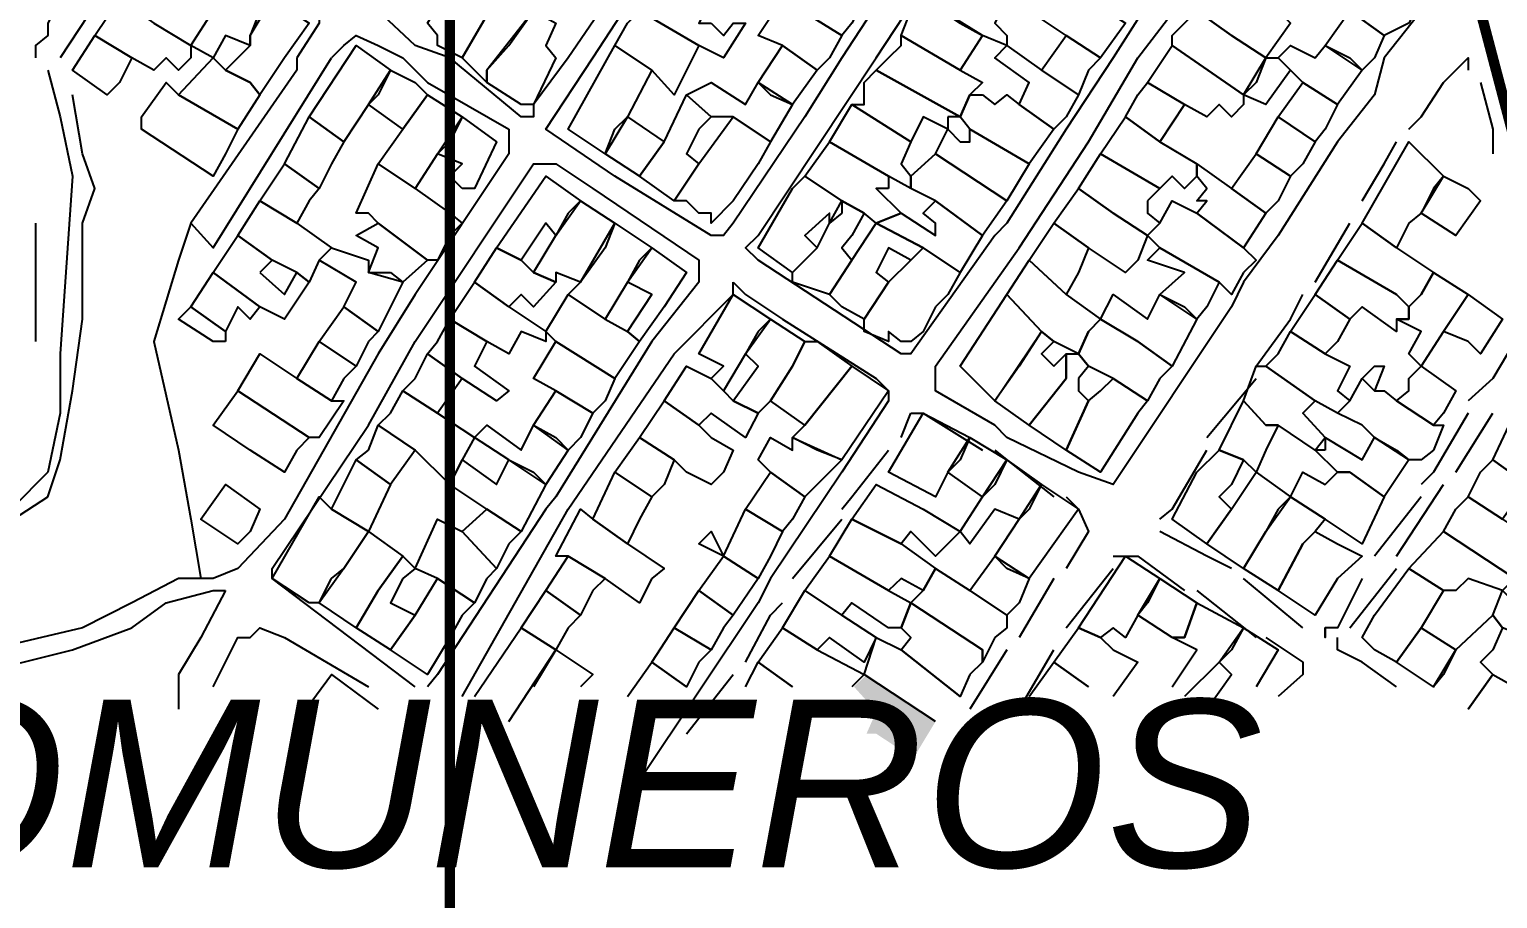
# Model space of a CAD drawing. Header units: millimetres. Extents: x -3588 to 75209, y -3737 to 38254.
# Drawn here: x 3997.3 to 4165.4, y 20002.4 to 20101.8 of the extents above; entities that cross this region are included whole.
import ezdxf

# ---------------------------------------------------------------- set-up
doc = ezdxf.new("R2010")
doc.units = ezdxf.units.MM
for name, color, linetype in [('H', 250, 'Continuous'), ('P', 253, 'Continuous'), ('T', 7, 'Continuous')]:
    doc.layers.add(name, color=color, linetype=linetype)

msp = doc.modelspace()

# ---------------------------------------------------------------- hatches: boundary and pattern name
at = {"layer": 'H', "linetype": 'Continuous'}
msp.add_hatch(color=256, dxfattribs=at).paths.add_polyline_path([(4101.085, 20022.641), (4098.54, 20018.416), (4094.299, 20021.233), (4093.179, 20021.233), (4094.299, 20023.777), (4091.754, 20026.594), (4093.179, 20028.002), (4101.085, 20022.641), (4101.085, 20022.641)])

# ---------------------------------------------------------------- linework, layer by layer
at = {"layer": 'P', "const_width": 1.2}
for points in [[(4045.472, 14444.355), (4045.472, 23770.582)], [(4179.551, 20021.233), (4187.745, 20034.788), (4187.745, 20046.919), (4179.551, 20066.123), (4168.828, 20083.615), (4163.467, 20103.94), (4165.996, 20110.725), (4171.645, 20122.856), (4175.598, 20129.626), (4175.598, 20140.636), (4172.781, 20155.312), (4170.237, 20167.747), (4170.237, 20182.422), (4171.645, 20182.422), (4190.561, 20186.647), (4200.164, 20193.433), (4208.069, 20200.202), (4214.839, 20208.396), (4232.619, 20221.935), (4243.358, 20225.888), (4254.352, 20229.841)], [(4072.566, 20210.925), (4071.158, 20208.396), (4091.482, 20209.516), (4101.085, 20205.563), (4107.854, 20194.841), (4114.624, 20188.071), (4125.346, 20185.239), (4147.095, 20185.239), (4170.237, 20182.422), (4170.237, 20167.747), (4172.781, 20155.312), (4175.598, 20140.636), (4175.598, 20129.626), (4171.645, 20122.856), (4165.996, 20110.725), (4163.467, 20103.94), (4168.828, 20083.615), (4179.551, 20066.123), (4187.745, 20046.919), (4187.745, 20034.788), (4179.551, 20021.233)]]:
    msp.add_lwpolyline(points, dxfattribs=at)
at = {"layer": 'P'}
for points in [[(4046.88, 20120.312), (4050.833, 20127.097), (4060.435, 20140.636), (4067.205, 20151.375), (4070.021, 20155.312), (4072.566, 20156.736), (4086.121, 20158.144), (4087.529, 20158.144), (4094.299, 20152.783), (4094.299, 20151.375), (4083.576, 20134.987), (4070.021, 20114.662), (4059.011, 20098.579), (4055.058, 20093.217), (4055.058, 20091.809), (4053.65, 20091.809), (4045.472, 20098.579), (4041.519, 20099.987), (4037.278, 20103.94), (4036.157, 20103.94), (4037.278, 20105.348), (4041.519, 20113.542), (4046.88, 20120.312)], [(4067.205, 20106.772), (4073.974, 20116.087), (4087.529, 20134.987), (4097.132, 20149.95), (4098.252, 20149.95), (4098.252, 20151.375), (4116.032, 20139.228), (4116.032, 20137.82), (4090.346, 20098.579), (4086.121, 20091.809), (4077.927, 20079.662), (4076.807, 20078.254), (4075.383, 20078.254), (4064.372, 20085.023), (4056.482, 20090.401), (4061.843, 20098.579), (4067.205, 20106.772)], [(4099.66, 20106.772), (4105.021, 20116.087), (4118.577, 20134.987), (4119.985, 20134.987), (4121.409, 20134.987), (4137.781, 20127.097), (4137.781, 20125.673), (4137.781, 20124.264), (4121.409, 20098.579), (4116.032, 20090.401), (4109.262, 20079.662), (4107.854, 20078.254), (4098.252, 20064.699), (4097.132, 20064.699), (4080.76, 20075.437), (4079.335, 20076.845), (4080.76, 20078.254), (4094.299, 20098.579), (4099.66, 20106.772)], [(4091.482, 20102.531), (4090.346, 20101.123), (4083.576, 20105.348), (4084.697, 20106.772), (4083.576, 20107.893), (4084.697, 20110.725), (4092.891, 20105.348), (4091.482, 20102.531)], [(4162.059, 20110.725), (4152.456, 20098.579), (4151.32, 20094.338), (4147.095, 20088.976), (4140.31, 20078.254), (4136.357, 20072.893), (4134.948, 20070.076), (4121.409, 20049.751), (4117.456, 20051.16), (4109.262, 20055.112), (4107.854, 20056.521), (4101.085, 20060.474), (4101.085, 20061.882), (4101.085, 20063.29), (4110.671, 20076.845), (4118.577, 20088.976), (4124.226, 20098.579), (4133.54, 20110.725)], [(4107.854, 20106.772), (4109.262, 20105.348), (4107.854, 20102.531), (4109.262, 20101.123), (4109.262, 20099.987), (4106.446, 20101.123), (4099.66, 20105.348), (4101.085, 20105.348), (4102.493, 20109.301), (4107.854, 20106.772)], [(4003.398, 20107.893), (4000.869, 20105.348), (3999.461, 20102.531), (3999.461, 20101.123), (3998.037, 20099.987), (3998.037, 20098.579)], [(4023.723, 20103.94), (4022.602, 20101.123), (4022.602, 20099.987), (4019.786, 20101.123), (4018.361, 20098.579), (4015.833, 20099.987), (4018.361, 20103.94), (4021.194, 20107.893), (4025.147, 20105.348), (4023.723, 20103.94)], [(4046.88, 20098.579), (4044.047, 20099.987), (4044.047, 20101.123), (4042.927, 20102.531), (4045.472, 20106.772), (4046.88, 20107.893), (4050.833, 20105.348), (4046.88, 20098.579)], [(4049.697, 20095.762), (4046.88, 20098.579), (4050.833, 20105.348), (4052.241, 20107.893), (4056.482, 20105.348), (4055.058, 20103.94), (4049.697, 20097.17), (4049.697, 20095.762)], [(4075.383, 20102.531), (4076.807, 20101.123), (4077.927, 20102.531), (4079.335, 20102.531), (4076.807, 20098.579), (4073.974, 20099.987), (4067.205, 20103.94), (4070.021, 20107.893), (4075.383, 20105.348), (4073.974, 20102.531), (4075.383, 20102.531)], [(4118.577, 20105.348), (4122.818, 20102.531), (4119.985, 20098.579), (4116.032, 20101.123), (4111.807, 20103.94), (4114.624, 20107.893), (4118.577, 20105.348)], [(4132.132, 20106.772), (4133.54, 20107.893), (4137.781, 20105.348), (4140.31, 20103.94), (4141.734, 20102.531), (4138.901, 20098.579), (4134.948, 20101.123), (4130.995, 20103.94), (4132.132, 20106.772)], [(4155.273, 20102.531), (4152.456, 20101.123), (4148.504, 20103.94), (4151.32, 20107.893), (4156.681, 20105.348), (4155.273, 20102.531)], [(4006.231, 20106.772), (4000.869, 20098.579)], [(4015.833, 20098.579), (4014.408, 20097.17), (4013, 20098.579), (4011.592, 20097.17), (4009.047, 20098.579), (4004.822, 20101.123), (4007.639, 20105.348), (4011.592, 20102.531), (4015.833, 20099.987), (4015.833, 20098.579)], [(4026.555, 20098.579), (4023.723, 20094.338), (4022.602, 20095.762), (4019.786, 20097.17), (4022.602, 20099.987), (4022.602, 20101.123), (4025.147, 20105.348), (4029.372, 20102.531), (4026.555, 20098.579)], [(4088.938, 20098.579), (4087.529, 20097.17), (4083.576, 20099.987), (4080.76, 20101.123), (4083.576, 20105.348), (4090.346, 20101.123), (4088.938, 20098.579)], [(4103.901, 20102.531), (4106.446, 20101.123), (4103.901, 20097.17), (4097.132, 20101.123), (4098.252, 20103.94), (4099.66, 20103.94), (4099.66, 20105.348), (4103.901, 20102.531)], [(4030.508, 20103.94), (4030.508, 20102.531), (4027.964, 20098.579)], [(4052.241, 20099.987), (4055.058, 20103.94), (4057.602, 20102.531), (4056.482, 20099.987), (4057.602, 20098.579), (4055.058, 20093.217), (4053.65, 20093.217), (4049.697, 20095.762), (4049.697, 20097.17), (4052.241, 20099.987)], [(4072.566, 20097.17), (4071.158, 20094.338), (4068.613, 20097.17), (4064.372, 20099.987), (4065.796, 20102.531), (4067.205, 20103.94), (4073.974, 20099.987), (4072.566, 20097.17)], [(4137.781, 20095.762), (4136.357, 20094.338), (4128.179, 20099.987), (4128.179, 20101.123), (4130.995, 20103.94), (4134.948, 20101.123), (4138.901, 20098.579), (4137.781, 20095.762)], [(4151.32, 20098.579), (4149.912, 20097.17), (4145.671, 20099.987), (4148.504, 20103.94), (4152.456, 20101.123), (4151.32, 20098.579)], [(4007.639, 20095.762), (4006.231, 20094.338), (4002.278, 20097.17), (4004.822, 20101.123), (4009.047, 20098.579), (4007.639, 20095.762)], [(4033.325, 20099.987), (4034.733, 20101.123), (4037.278, 20099.987)], [(4103.901, 20097.17), (4106.446, 20095.762), (4105.021, 20094.338), (4103.901, 20091.809), (4094.299, 20097.17), (4095.707, 20098.579), (4097.132, 20099.987), (4097.132, 20101.123), (4103.901, 20097.17)], [(4119.985, 20098.579), (4118.577, 20097.17), (4117.456, 20094.338), (4113.215, 20097.17), (4116.032, 20101.123), (4119.985, 20098.579)], [(4018.361, 20098.579), (4019.786, 20097.17), (4022.602, 20095.762), (4023.723, 20094.338), (4021.194, 20090.401), (4014.408, 20094.338), (4018.361, 20098.579)], [(4027.964, 20098.579), (4027.964, 20097.17), (4015.833, 20079.662), (4018.361, 20076.845), (4031.916, 20098.579)], [(4037.278, 20094.338), (4036.157, 20093.217), (4033.325, 20088.976), (4029.372, 20091.809), (4034.733, 20099.987), (4038.686, 20097.17), (4037.278, 20094.338)], [(4033.325, 20099.987), (4031.916, 20098.579)], [(4037.278, 20099.987), (4040.11, 20098.579)], [(4040.11, 20098.579), (4041.519, 20097.17)], [(4063.252, 20087.568), (4059.011, 20090.401), (4064.372, 20099.987), (4068.613, 20097.17), (4065.796, 20091.809), (4063.252, 20087.568)], [(4087.529, 20097.17), (4084.697, 20093.217), (4080.76, 20095.762), (4083.576, 20099.987), (4087.529, 20097.17)], [(4113.215, 20097.17), (4117.456, 20094.338), (4116.032, 20091.809), (4114.624, 20090.401), (4110.671, 20093.217), (4111.807, 20095.762), (4107.854, 20098.579), (4109.262, 20099.987), (4113.215, 20097.17)], [(4136.357, 20093.217), (4134.948, 20091.809), (4133.54, 20093.217), (4132.132, 20091.809), (4129.587, 20093.217), (4125.346, 20095.762), (4128.179, 20099.987), (4136.357, 20094.338), (4136.357, 20093.217)], [(4140.31, 20098.579), (4141.734, 20097.17), (4138.901, 20093.217), (4136.357, 20094.338), (4138.901, 20098.579), (4140.31, 20098.579)], [(4148.504, 20098.579), (4149.912, 20097.17), (4147.095, 20093.217), (4143.142, 20095.762), (4141.734, 20097.17), (4140.31, 20098.579), (4141.734, 20099.987), (4144.551, 20098.579), (4145.671, 20099.987), (4148.504, 20098.579)], [(4156.681, 20091.809), (4159.226, 20095.762), (4160.634, 20097.17), (4162.059, 20098.579), (4162.059, 20097.17)], [(3999.461, 20097.17), (4000.869, 20091.809), (4002.278, 20085.023), (4000.869, 20064.699), (4000.869, 20057.929), (3999.461, 20051.16), (3991.267, 20042.966), (3991.267, 20041.557)], [(4041.519, 20095.762), (4042.927, 20094.338), (4040.11, 20090.401), (4036.157, 20093.217), (4038.686, 20097.17), (4041.519, 20095.762)], [(4041.519, 20097.17), (4042.927, 20095.762)], [(4102.493, 20091.809), (4102.493, 20090.401), (4099.66, 20091.809), (4098.252, 20088.976), (4091.482, 20093.217), (4092.891, 20093.217), (4092.891, 20095.762), (4094.299, 20097.17), (4103.901, 20091.809), (4102.493, 20091.809)], [(4019.786, 20087.568), (4018.361, 20085.023), (4010.183, 20090.401), (4010.183, 20091.809), (4013, 20095.762), (4014.408, 20094.338), (4021.194, 20090.401), (4019.786, 20087.568)], [(4042.927, 20095.762), (4052.241, 20090.401)], [(4082.168, 20094.338), (4084.697, 20093.217), (4082.168, 20088.976), (4077.927, 20091.809), (4075.383, 20091.809), (4072.566, 20094.338), (4075.383, 20095.762), (4079.335, 20093.217), (4080.76, 20095.762), (4082.168, 20094.338)], [(4124.226, 20094.338), (4125.346, 20095.762), (4129.587, 20093.217), (4126.77, 20088.976), (4122.818, 20091.809), (4124.226, 20094.338)], [(4145.671, 20090.401), (4144.551, 20088.976), (4140.31, 20091.809), (4143.142, 20095.762), (4147.095, 20093.217), (4145.671, 20090.401)], [(4163.467, 20095.762), (4164.875, 20090.401), (4164.875, 20087.568)], [(4016.953, 20039.013), (4014.408, 20039.013), (4009.047, 20036.196), (4003.398, 20033.363), (3992.675, 20030.835), (3985.906, 20029.426), (3987.314, 20032.243), (3988.722, 20033.363), (3991.267, 20037.604), (3992.675, 20041.557), (3995.508, 20045.798), (3999.461, 20048.327), (4000.869, 20052.568), (4002.278, 20060.474), (4003.398, 20068.652), (4003.398, 20079.662), (4004.822, 20083.615), (4003.398, 20087.568), (4002.278, 20094.338)], [(4045.472, 20088.976), (4044.047, 20087.568), (4041.519, 20083.615), (4037.278, 20086.448), (4040.11, 20090.401), (4042.927, 20094.338), (4046.88, 20091.809), (4045.472, 20088.976)], [(4073.974, 20090.401), (4072.566, 20087.568), (4073.974, 20086.448), (4071.158, 20082.207), (4067.205, 20085.023), (4070.021, 20088.976), (4072.566, 20094.338), (4075.383, 20091.809), (4073.974, 20090.401)], [(4106.446, 20094.338), (4107.854, 20093.217), (4109.262, 20094.338), (4110.671, 20093.217), (4114.624, 20090.401), (4111.807, 20086.448), (4105.021, 20090.401), (4103.901, 20091.809), (4105.021, 20094.338), (4106.446, 20094.338)], [(4031.916, 20086.448), (4030.508, 20083.615), (4026.555, 20086.448), (4029.372, 20091.809), (4033.325, 20088.976), (4031.916, 20086.448)], [(4046.88, 20083.615), (4045.472, 20085.023), (4046.88, 20086.448), (4044.047, 20087.568), (4046.88, 20091.809), (4050.833, 20088.976), (4048.288, 20083.615), (4046.88, 20083.615)], [(4064.372, 20090.401), (4065.796, 20091.809), (4070.021, 20088.976), (4067.205, 20085.023), (4063.252, 20087.568), (4064.372, 20090.401)], [(4082.168, 20088.976), (4080.76, 20086.448), (4077.927, 20082.207), (4075.383, 20079.662), (4075.383, 20080.798), (4073.974, 20080.798), (4072.566, 20082.207), (4071.158, 20082.207), (4073.974, 20086.448), (4077.927, 20091.809), (4082.168, 20088.976)], [(4098.252, 20088.976), (4097.132, 20086.448), (4098.252, 20085.023), (4098.252, 20083.615), (4095.707, 20085.023), (4088.938, 20088.976), (4091.482, 20093.217), (4098.252, 20088.976)], [(4126.77, 20088.976), (4130.995, 20086.448), (4130.995, 20085.023), (4129.587, 20083.615), (4128.179, 20085.023), (4126.77, 20083.615), (4119.985, 20087.568), (4122.818, 20091.809), (4126.77, 20088.976)], [(4143.142, 20086.448), (4141.734, 20085.023), (4137.781, 20087.568), (4140.31, 20091.809), (4144.551, 20088.976), (4143.142, 20086.448)], [(4155.273, 20090.401), (4156.681, 20091.809)], [(4052.241, 20090.401), (4052.241, 20088.976), (4052.241, 20087.568), (4041.519, 20071.484)], [(4103.901, 20088.976), (4105.021, 20088.976), (4105.021, 20090.401), (4111.807, 20086.448), (4109.262, 20082.207), (4101.085, 20087.568), (4102.493, 20090.401), (4103.901, 20088.976)], [(4095.707, 20083.615), (4094.299, 20083.615), (4097.132, 20080.798), (4094.299, 20079.662), (4092.891, 20080.798), (4090.346, 20082.207), (4086.121, 20085.023), (4088.938, 20088.976), (4095.707, 20085.023), (4095.707, 20083.615)], [(4158.106, 20083.615), (4156.681, 20080.798), (4155.273, 20079.662), (4153.865, 20076.845), (4149.912, 20079.662), (4155.273, 20088.976), (4159.226, 20085.023), (4158.106, 20083.615)], [(4149.912, 20082.207), (4152.456, 20086.448), (4153.865, 20088.976)], [(4109.262, 20082.207), (4106.446, 20078.254), (4101.085, 20082.207), (4098.252, 20083.615), (4098.252, 20085.023), (4101.085, 20087.568), (4109.262, 20082.207)], [(4125.346, 20082.207), (4125.346, 20080.798), (4126.77, 20079.662), (4125.346, 20078.254), (4121.409, 20080.798), (4117.456, 20083.615), (4119.985, 20087.568), (4126.77, 20083.615), (4125.346, 20082.207)], [(4140.31, 20082.207), (4138.901, 20080.798), (4134.948, 20083.615), (4137.781, 20087.568), (4141.734, 20085.023), (4140.31, 20082.207)], [(4029.372, 20082.207), (4027.964, 20079.662), (4023.723, 20082.207), (4026.555, 20086.448), (4030.508, 20083.615), (4029.372, 20082.207)], [(4041.519, 20026.594), (4025.147, 20039.013), (4025.147, 20040.149), (4036.157, 20056.521), (4041.519, 20066.123), (4055.058, 20086.448), (4056.482, 20086.448), (4057.602, 20086.448), (4061.843, 20083.615)], [(4045.472, 20078.254), (4044.047, 20075.437), (4042.927, 20075.437), (4037.278, 20079.662), (4036.157, 20080.798), (4034.733, 20080.798), (4037.278, 20086.448), (4041.519, 20083.615), (4045.472, 20080.798), (4046.88, 20079.662), (4045.472, 20078.254)], [(4059.011, 20080.798), (4057.602, 20078.254), (4056.482, 20079.662), (4053.65, 20075.437), (4050.833, 20076.845), (4056.482, 20085.023), (4060.435, 20082.207), (4059.011, 20080.798)], [(4090.346, 20080.798), (4088.938, 20079.662), (4088.938, 20080.798), (4086.121, 20078.254), (4087.529, 20076.845), (4084.697, 20074.013), (4080.76, 20076.845), (4084.697, 20083.615), (4086.121, 20085.023), (4090.346, 20082.207), (4090.346, 20080.798)], [(4134.948, 20083.615), (4138.901, 20080.798), (4136.357, 20076.845), (4130.995, 20080.798), (4132.132, 20082.207), (4130.995, 20082.207), (4132.132, 20083.615), (4130.995, 20085.023), (4130.995, 20086.448), (4134.948, 20083.615)], [(4162.059, 20083.615), (4163.467, 20082.207), (4160.634, 20078.254), (4156.681, 20080.798), (4159.226, 20085.023), (4162.059, 20083.615)], [(4061.843, 20083.615), (4073.974, 20075.437), (4073.974, 20074.013), (4073.974, 20072.893), (4068.613, 20066.123), (4057.602, 20048.327), (4056.482, 20046.919), (4044.047, 20028.002), (4042.927, 20026.594)], [(4124.226, 20075.437), (4122.818, 20074.013), (4118.577, 20076.845), (4114.624, 20079.662), (4117.456, 20083.615), (4121.409, 20080.798), (4125.346, 20078.254), (4124.226, 20075.437)], [(4027.964, 20079.662), (4031.916, 20076.845), (4030.508, 20075.437), (4029.372, 20072.893), (4027.964, 20074.013), (4025.147, 20075.437), (4021.194, 20078.254), (4023.723, 20082.207), (4027.964, 20079.662)], [(4063.252, 20076.845), (4060.435, 20072.893), (4057.602, 20074.013), (4057.602, 20072.893), (4055.058, 20074.013), (4057.602, 20078.254), (4060.435, 20082.207), (4064.372, 20079.662), (4063.252, 20076.845)], [(4091.482, 20078.254), (4090.346, 20076.845), (4091.482, 20075.437), (4088.938, 20071.484), (4084.697, 20072.893), (4084.697, 20074.013), (4087.529, 20076.845), (4088.938, 20079.662), (4090.346, 20082.207), (4092.891, 20080.798), (4091.482, 20078.254)], [(4106.446, 20078.254), (4103.901, 20074.013), (4099.66, 20076.845), (4094.299, 20079.662), (4097.132, 20080.798), (4101.085, 20078.254), (4101.085, 20079.662), (4099.66, 20080.798), (4101.085, 20082.207), (4106.446, 20078.254)], [(4136.357, 20074.013), (4134.948, 20071.484), (4133.54, 20072.893), (4126.77, 20076.845), (4125.346, 20078.254), (4126.77, 20079.662), (4128.179, 20082.207), (4130.995, 20080.798), (4136.357, 20076.845), (4137.781, 20075.437), (4136.357, 20074.013)], [(3998.037, 20079.662), (3998.037, 20066.123)], [(4015.833, 20079.662), (4014.408, 20075.437), (4011.592, 20066.123), (4014.408, 20053.688), (4015.833, 20045.798), (4016.953, 20039.013)], [(4023.723, 20074.013), (4026.555, 20071.484), (4027.964, 20074.013), (4029.372, 20072.893), (4026.555, 20068.652), (4023.723, 20070.076), (4018.361, 20074.013), (4021.194, 20078.254), (4025.147, 20075.437), (4023.723, 20074.013)], [(4042.927, 20075.437), (4040.11, 20072.893), (4036.157, 20074.013), (4037.278, 20076.845), (4034.733, 20078.254), (4037.278, 20079.662), (4042.927, 20075.437)], [(4067.205, 20075.437), (4065.796, 20072.893), (4063.252, 20068.652), (4059.011, 20071.484), (4060.435, 20072.893), (4064.372, 20079.662), (4068.613, 20076.845), (4067.205, 20075.437)], [(4098.252, 20075.437), (4095.707, 20076.845), (4094.299, 20074.013), (4095.707, 20072.893), (4092.891, 20068.652), (4090.346, 20070.076), (4088.938, 20071.484), (4091.482, 20075.437), (4094.299, 20079.662), (4099.66, 20076.845), (4098.252, 20075.437)], [(4117.456, 20074.013), (4116.032, 20071.484), (4111.807, 20075.437), (4114.624, 20079.662), (4118.577, 20076.845), (4117.456, 20074.013)], [(4144.551, 20072.893), (4148.504, 20079.662)], [(4147.095, 20075.437), (4149.912, 20079.662), (4153.865, 20076.845), (4158.106, 20074.013), (4156.681, 20071.484), (4155.273, 20070.076), (4153.865, 20071.484), (4147.095, 20075.437)], [(4038.686, 20074.013), (4040.11, 20072.893), (4037.278, 20067.243), (4033.325, 20070.076), (4034.733, 20072.893), (4030.508, 20075.437), (4031.916, 20076.845), (4036.157, 20075.437), (4036.157, 20074.013), (4038.686, 20074.013)], [(4053.65, 20075.437), (4055.058, 20074.013), (4057.602, 20072.893), (4055.058, 20070.076), (4053.65, 20071.484), (4052.241, 20070.076), (4048.288, 20072.893), (4050.833, 20076.845), (4053.65, 20075.437)], [(4070.021, 20070.076), (4067.205, 20066.123), (4065.796, 20067.243), (4068.613, 20071.484), (4065.796, 20072.893), (4068.613, 20076.845), (4072.566, 20074.013), (4070.021, 20070.076)], [(4101.085, 20070.076), (4099.66, 20067.243), (4098.252, 20066.123), (4097.132, 20066.123), (4095.707, 20067.243), (4095.707, 20066.123), (4092.891, 20067.243), (4092.891, 20068.652), (4095.707, 20072.893), (4098.252, 20075.437), (4099.66, 20076.845), (4103.901, 20074.013), (4102.493, 20071.484), (4101.085, 20070.076)], [(4132.132, 20070.076), (4130.995, 20068.652), (4126.77, 20071.484), (4129.587, 20074.013), (4125.346, 20075.437), (4126.77, 20076.845), (4133.54, 20072.893), (4132.132, 20070.076)], [(4116.032, 20071.484), (4119.985, 20068.652), (4118.577, 20067.243), (4117.456, 20064.699), (4114.624, 20066.123), (4113.215, 20067.243), (4109.262, 20071.484), (4111.807, 20075.437), (4116.032, 20071.484)], [(4153.865, 20071.484), (4155.273, 20070.076), (4155.273, 20068.652), (4153.865, 20068.652), (4153.865, 20067.243), (4149.912, 20070.076), (4148.504, 20068.652), (4144.551, 20071.484), (4147.095, 20075.437), (4153.865, 20071.484)], [(4023.723, 20070.076), (4022.602, 20068.652), (4021.194, 20070.076), (4019.786, 20067.243), (4015.833, 20070.076), (4018.361, 20074.013), (4023.723, 20070.076)], [(4159.226, 20067.243), (4156.681, 20063.29), (4155.273, 20064.699), (4156.681, 20067.243), (4153.865, 20068.652), (4155.273, 20068.652), (4155.273, 20070.076), (4156.681, 20071.484), (4158.106, 20074.013), (4162.059, 20071.484), (4159.226, 20067.243)], [(4052.241, 20070.076), (4056.482, 20067.243), (4056.482, 20066.123), (4053.65, 20067.243), (4052.241, 20064.699), (4049.697, 20066.123), (4045.472, 20068.652), (4048.288, 20072.893), (4052.241, 20070.076)], [(4046.88, 20025.474), (4059.011, 20046.919), (4071.158, 20064.699), (4077.927, 20071.484), (4077.927, 20072.893)], [(4077.927, 20072.893), (4079.335, 20071.484), (4083.576, 20068.652), (4094.299, 20061.882), (4095.707, 20060.474), (4095.707, 20059.337), (4090.346, 20051.16), (4082.168, 20039.013), (4080.76, 20036.196), (4067.205, 20015.871)], [(4019.786, 20066.123), (4018.361, 20066.123), (4014.408, 20068.652), (4015.833, 20070.076), (4019.786, 20067.243), (4019.786, 20066.123)], [(4041.519, 20071.484), (4037.278, 20064.699), (4026.555, 20045.798), (4021.194, 20040.149)], [(4036.157, 20066.123), (4034.733, 20063.29), (4030.508, 20066.123), (4033.325, 20070.076), (4037.278, 20067.243), (4036.157, 20066.123)], [(4063.252, 20068.652), (4065.796, 20067.243), (4067.205, 20066.123), (4064.372, 20061.882), (4057.602, 20066.123), (4056.482, 20067.243), (4059.011, 20071.484), (4063.252, 20068.652)], [(4080.76, 20067.243), (4079.335, 20064.699), (4076.807, 20060.474), (4075.383, 20061.882), (4076.807, 20063.29), (4073.974, 20064.699), (4077.927, 20071.484), (4082.168, 20068.652), (4080.76, 20067.243)], [(4110.671, 20063.29), (4107.854, 20059.337), (4103.901, 20063.29), (4109.262, 20071.484), (4113.215, 20067.243), (4110.671, 20063.29)], [(4129.587, 20070.076), (4130.995, 20068.652), (4128.179, 20063.29), (4124.226, 20066.123), (4119.985, 20068.652), (4121.409, 20071.484), (4125.346, 20068.652), (4126.77, 20071.484), (4129.587, 20070.076)], [(4137.781, 20063.29), (4141.734, 20068.652), (4143.142, 20071.484)], [(4147.095, 20066.123), (4145.671, 20064.699), (4141.734, 20067.243), (4144.551, 20071.484), (4148.504, 20068.652), (4147.095, 20066.123)], [(4162.059, 20066.123), (4159.226, 20067.243), (4162.059, 20071.484), (4165.996, 20068.652), (4163.467, 20064.699), (4162.059, 20066.123)], [(4044.047, 20066.123), (4045.472, 20068.652), (4049.697, 20066.123), (4048.288, 20063.29), (4052.241, 20060.474), (4050.833, 20059.337), (4046.88, 20061.882), (4042.927, 20064.699), (4044.047, 20066.123)], [(4084.697, 20063.29), (4082.168, 20059.337), (4080.76, 20057.929), (4077.927, 20059.337), (4080.76, 20063.29), (4079.335, 20064.699), (4082.168, 20068.652), (4086.121, 20066.123), (4084.697, 20063.29)], [(4126.77, 20061.882), (4125.346, 20059.337), (4121.409, 20061.882), (4118.577, 20063.29), (4117.456, 20064.699), (4118.577, 20067.243), (4119.985, 20068.652), (4124.226, 20066.123), (4128.179, 20063.29), (4126.77, 20061.882)], [(4114.624, 20063.29), (4116.032, 20064.699), (4116.032, 20063.29), (4116.032, 20061.882), (4111.807, 20056.521), (4107.854, 20059.337), (4113.215, 20067.243), (4114.624, 20066.123), (4113.215, 20064.699), (4114.624, 20063.29)], [(4145.671, 20064.699), (4148.504, 20063.29), (4147.095, 20060.474), (4148.504, 20059.337), (4147.095, 20057.929), (4144.551, 20059.337), (4138.901, 20063.29), (4140.31, 20064.699), (4141.734, 20067.243), (4145.671, 20064.699)], [(4033.325, 20061.882), (4031.916, 20059.337), (4027.964, 20061.882), (4030.508, 20066.123), (4034.733, 20063.29), (4033.325, 20061.882)], [(4063.252, 20059.337), (4061.843, 20057.929), (4057.602, 20060.474), (4055.058, 20061.882), (4057.602, 20066.123), (4064.372, 20061.882), (4063.252, 20059.337)], [(4084.697, 20063.29), (4086.121, 20066.123), (4087.529, 20066.123), (4091.482, 20063.29), (4086.121, 20056.521), (4082.168, 20059.337), (4084.697, 20063.29)], [(4167.42, 20066.123), (4164.875, 20061.882), (4162.059, 20059.337)], [(4031.916, 20059.337), (4033.325, 20059.337), (4030.508, 20055.112), (4029.372, 20055.112), (4021.194, 20060.474), (4023.723, 20064.699), (4027.964, 20061.882), (4031.916, 20059.337)], [(4041.519, 20061.882), (4042.927, 20064.699), (4046.88, 20061.882), (4044.047, 20057.929), (4040.11, 20060.474), (4041.519, 20061.882)], [(4075.383, 20061.882), (4076.807, 20060.474), (4077.927, 20059.337), (4080.76, 20057.929), (4079.335, 20055.112), (4075.383, 20057.929), (4073.974, 20056.521), (4070.021, 20059.337), (4072.566, 20063.29), (4075.383, 20061.882)], [(4087.529, 20053.688), (4084.697, 20055.112), (4086.121, 20056.521), (4091.482, 20063.29), (4095.707, 20060.474), (4090.346, 20052.568), (4087.529, 20053.688)], [(4117.456, 20061.882), (4117.456, 20060.474), (4118.577, 20059.337), (4116.032, 20053.688), (4111.807, 20056.521), (4116.032, 20061.882), (4116.032, 20063.29), (4116.032, 20064.699), (4117.456, 20064.699), (4118.577, 20063.29), (4117.456, 20061.882)], [(4145.671, 20053.688), (4144.551, 20053.688), (4140.31, 20056.521), (4138.901, 20056.521), (4136.357, 20059.337), (4137.781, 20063.29), (4138.901, 20063.29), (4144.551, 20059.337), (4143.142, 20057.929), (4145.671, 20055.112), (4145.671, 20053.688)], [(4151.32, 20060.474), (4149.912, 20061.882), (4151.32, 20063.29), (4152.456, 20063.29), (4151.32, 20060.474)], [(4159.226, 20057.929), (4158.106, 20056.521), (4153.865, 20059.337), (4155.273, 20060.474), (4155.273, 20061.882), (4156.681, 20063.29), (4160.634, 20060.474), (4159.226, 20057.929)], [(4125.346, 20059.337), (4124.226, 20057.929), (4119.985, 20051.16), (4116.032, 20053.688), (4118.577, 20059.337), (4119.985, 20060.474), (4121.409, 20061.882), (4125.346, 20059.337)], [(4132.132, 20055.112), (4137.781, 20061.882)], [(4158.106, 20053.688), (4156.681, 20052.568), (4155.273, 20052.568), (4151.32, 20055.112), (4149.912, 20056.521), (4147.095, 20057.929), (4148.504, 20059.337), (4149.912, 20061.882), (4151.32, 20060.474), (4152.456, 20060.474), (4153.865, 20059.337), (4158.106, 20056.521), (4159.226, 20056.521), (4158.106, 20053.688)], [(4167.42, 20057.929), (4170.237, 20061.882), (4174.189, 20059.337), (4171.645, 20053.688), (4168.828, 20049.751), (4164.875, 20052.568), (4167.42, 20057.929)], [(4027.964, 20053.688), (4026.555, 20051.16), (4022.602, 20053.688), (4018.361, 20056.521), (4021.194, 20060.474), (4029.372, 20055.112), (4027.964, 20053.688)], [(4038.686, 20057.929), (4040.11, 20060.474), (4044.047, 20057.929), (4048.288, 20055.112), (4046.88, 20052.568), (4045.472, 20049.751), (4041.519, 20053.688), (4037.278, 20056.521), (4038.686, 20057.929)], [(4060.435, 20055.112), (4059.011, 20053.688), (4055.058, 20056.521), (4057.602, 20060.474), (4061.843, 20057.929), (4060.435, 20055.112)], [(4076.807, 20051.16), (4075.383, 20049.751), (4072.566, 20051.16), (4071.158, 20052.568), (4067.205, 20055.112), (4070.021, 20059.337), (4073.974, 20056.521), (4075.383, 20055.112), (4077.927, 20053.688), (4076.807, 20051.16)], [(4138.901, 20053.688), (4137.781, 20051.16), (4136.357, 20052.568), (4133.54, 20053.688), (4136.357, 20059.337), (4138.901, 20056.521), (4140.31, 20056.521), (4138.901, 20053.688)], [(4036.157, 20053.688), (4037.278, 20056.521), (4041.519, 20053.688), (4038.686, 20049.751), (4034.733, 20052.568), (4036.157, 20053.688)], [(4057.602, 20055.112), (4059.011, 20053.688), (4056.482, 20049.751), (4052.241, 20052.568), (4048.288, 20055.112), (4049.697, 20056.521), (4053.65, 20053.688), (4055.058, 20056.521), (4057.602, 20055.112)], [(4103.901, 20052.568), (4102.493, 20051.16), (4101.085, 20048.327), (4095.707, 20051.16), (4099.66, 20057.929), (4105.021, 20055.112), (4103.901, 20052.568)], [(4097.132, 20055.112), (4098.252, 20057.929)], [(4098.252, 20057.929), (4099.66, 20057.929), (4106.446, 20053.688)], [(4162.059, 20057.929), (4158.106, 20051.16), (4156.681, 20049.751)], [(4160.634, 20051.16), (4164.875, 20057.929)], [(4070.021, 20049.751), (4068.613, 20048.327), (4064.372, 20051.16), (4067.205, 20055.112), (4071.158, 20052.568), (4070.021, 20049.751)], [(4087.529, 20049.751), (4086.121, 20048.327), (4082.168, 20051.16), (4080.76, 20052.568), (4082.168, 20055.112), (4084.697, 20053.688), (4084.697, 20055.112), (4090.346, 20052.568), (4087.529, 20049.751)], [(4107.854, 20049.751), (4106.446, 20048.327), (4102.493, 20051.16), (4105.021, 20055.112), (4109.262, 20052.568), (4107.854, 20049.751)], [(4153.865, 20053.688), (4155.273, 20052.568), (4152.456, 20048.327), (4148.504, 20051.16), (4147.095, 20051.16), (4144.551, 20053.688), (4145.671, 20055.112), (4149.912, 20052.568), (4151.32, 20055.112), (4153.865, 20053.688)], [(4090.346, 20046.919), (4091.482, 20048.327), (4095.707, 20053.688)], [(4107.854, 20053.688), (4109.262, 20052.568), (4114.624, 20048.327)], [(4126.77, 20045.798), (4128.179, 20046.919), (4132.132, 20053.688)], [(4134.948, 20049.751), (4133.54, 20048.327), (4134.948, 20046.919), (4132.132, 20042.966), (4128.179, 20045.798), (4130.995, 20051.16), (4133.54, 20053.688), (4136.357, 20052.568), (4134.948, 20049.751)], [(4033.325, 20049.751), (4034.733, 20052.568), (4038.686, 20049.751), (4036.157, 20044.374), (4031.916, 20046.919), (4033.325, 20049.751)], [(4055.058, 20051.16), (4056.482, 20049.751), (4053.65, 20044.374), (4049.697, 20046.919), (4045.472, 20049.751), (4046.88, 20052.568), (4050.833, 20049.751), (4052.241, 20052.568), (4055.058, 20051.16)], [(4111.807, 20046.919), (4110.671, 20045.798), (4107.854, 20046.919), (4105.021, 20042.966), (4103.901, 20044.374), (4106.446, 20048.327), (4109.262, 20052.568), (4113.215, 20049.751), (4111.807, 20046.919)], [(4163.467, 20051.16), (4164.875, 20052.568), (4168.828, 20049.751), (4165.996, 20045.798), (4162.059, 20048.327), (4163.467, 20051.16)], [(4022.602, 20044.374), (4021.194, 20042.966), (4016.953, 20045.798), (4019.786, 20049.751), (4023.723, 20046.919), (4022.602, 20044.374)], [(4067.205, 20045.798), (4065.796, 20042.966), (4061.843, 20045.798), (4064.372, 20051.16), (4068.613, 20048.327), (4067.205, 20045.798)], [(4084.697, 20045.798), (4083.576, 20044.374), (4079.335, 20046.919), (4082.168, 20051.16), (4086.121, 20048.327), (4084.697, 20045.798)], [(4099.66, 20046.919), (4103.901, 20044.374), (4101.085, 20041.557), (4098.252, 20044.374), (4097.132, 20042.966), (4091.482, 20045.798), (4094.299, 20049.751), (4099.66, 20046.919)], [(4109.262, 20040.149), (4107.854, 20041.557), (4110.671, 20045.798), (4113.215, 20049.751), (4117.456, 20046.919), (4111.807, 20039.013), (4109.262, 20040.149)], [(4140.31, 20046.919), (4138.901, 20044.374), (4136.357, 20040.149), (4132.132, 20042.966), (4134.948, 20046.919), (4137.781, 20051.16), (4141.734, 20048.327), (4140.31, 20046.919)], [(4148.504, 20051.16), (4152.456, 20048.327), (4149.912, 20042.966), (4145.671, 20045.798), (4141.734, 20048.327), (4143.142, 20051.16), (4145.671, 20049.751), (4147.095, 20051.16), (4148.504, 20051.16)], [(4153.865, 20041.557), (4159.226, 20049.751)], [(4029.372, 20036.196), (4025.147, 20039.013), (4030.508, 20048.327), (4031.916, 20046.919), (4036.157, 20044.374), (4033.325, 20040.149), (4030.508, 20036.196), (4029.372, 20036.196)], [(4116.032, 20048.327), (4117.456, 20046.919), (4118.577, 20044.374), (4116.032, 20040.149)], [(4145.671, 20045.798), (4144.551, 20044.374), (4143.142, 20042.966), (4140.31, 20037.604), (4136.357, 20040.149), (4138.901, 20044.374), (4141.734, 20048.327), (4145.671, 20045.798)], [(4156.681, 20048.327), (4151.32, 20041.557)], [(4160.634, 20046.919), (4162.059, 20048.327), (4165.996, 20045.798), (4170.237, 20042.966), (4167.42, 20039.013), (4159.226, 20044.374), (4160.634, 20046.919)], [(4052.241, 20042.966), (4050.833, 20040.149), (4046.88, 20044.374), (4049.697, 20046.919), (4053.65, 20044.374), (4052.241, 20042.966)], [(4068.613, 20039.013), (4067.205, 20036.196), (4063.252, 20039.013), (4059.011, 20041.557), (4057.602, 20041.557), (4060.435, 20046.919), (4061.843, 20045.798), (4065.796, 20042.966), (4070.021, 20040.149), (4068.613, 20039.013)], [(4082.168, 20041.557), (4080.76, 20039.013), (4076.807, 20041.557), (4079.335, 20046.919), (4083.576, 20044.374), (4082.168, 20041.557)], [(4049.697, 20039.013), (4048.288, 20036.196), (4044.047, 20039.013), (4041.519, 20040.149), (4044.047, 20045.798), (4046.88, 20044.374), (4050.833, 20040.149), (4049.697, 20039.013)], [(4084.697, 20039.013), (4090.346, 20045.798)], [(4097.132, 20042.966), (4101.085, 20040.149), (4099.66, 20037.604), (4097.132, 20039.013), (4095.707, 20037.604), (4088.938, 20041.557), (4091.482, 20045.798), (4097.132, 20042.966)], [(4031.916, 20039.013), (4033.325, 20040.149), (4036.157, 20044.374), (4040.11, 20041.557), (4037.278, 20037.604), (4034.733, 20033.363), (4030.508, 20036.196), (4031.916, 20039.013)], [(4076.807, 20041.557), (4080.76, 20039.013), (4077.927, 20034.788), (4073.974, 20037.604), (4076.807, 20041.557), (4073.974, 20042.966), (4075.383, 20044.374), (4076.807, 20041.557)], [(4134.948, 20040.149), (4132.132, 20041.557), (4126.77, 20044.374)], [(4147.095, 20039.013), (4144.551, 20034.788), (4140.31, 20037.604), (4143.142, 20042.966), (4144.551, 20044.374), (4147.095, 20042.966), (4149.912, 20041.557), (4147.095, 20039.013)], [(4165.996, 20037.604), (4162.059, 20039.013), (4160.634, 20037.604), (4159.226, 20037.604), (4155.273, 20040.149), (4159.226, 20044.374), (4167.42, 20039.013), (4165.996, 20037.604)], [(4040.11, 20039.013), (4038.686, 20036.196), (4041.519, 20034.788), (4038.686, 20030.835), (4034.733, 20033.363), (4037.278, 20037.604), (4040.11, 20041.557), (4041.519, 20040.149), (4040.11, 20039.013)], [(4061.843, 20037.604), (4060.435, 20034.788), (4056.482, 20037.604), (4059.011, 20041.557), (4063.252, 20039.013), (4061.843, 20037.604)], [(4095.707, 20037.604), (4098.252, 20036.196), (4097.132, 20033.363), (4095.707, 20033.363), (4091.482, 20036.196), (4090.346, 20034.788), (4086.121, 20037.604), (4088.938, 20041.557), (4095.707, 20037.604)], [(4110.671, 20036.196), (4109.262, 20034.788), (4105.021, 20037.604), (4107.854, 20041.557), (4111.807, 20039.013), (4110.671, 20036.196)], [(4125.346, 20036.196), (4124.226, 20034.788), (4122.818, 20032.243), (4121.409, 20033.363), (4119.985, 20032.243), (4117.456, 20033.363), (4122.818, 20041.557), (4126.77, 20039.013), (4125.346, 20036.196)], [(4121.409, 20041.557), (4122.818, 20041.557), (4124.226, 20041.557), (4129.587, 20037.604)], [(4021.194, 20040.149), (4018.361, 20039.013), (4016.953, 20039.013)], [(4107.854, 20032.243), (4106.446, 20029.426), (4106.446, 20030.835), (4098.252, 20036.196), (4099.66, 20037.604), (4101.085, 20040.149), (4105.021, 20037.604), (4109.262, 20034.788), (4109.262, 20033.363), (4107.854, 20032.243)], [(4116.032, 20033.363), (4121.409, 20040.149)], [(4148.504, 20033.363), (4153.865, 20040.149)], [(4153.865, 20029.426), (4151.32, 20030.835), (4149.912, 20032.243), (4151.32, 20034.788), (4155.273, 20040.149), (4159.226, 20037.604), (4156.681, 20033.363), (4153.865, 20029.426)], [(4046.88, 20034.788), (4045.472, 20032.243), (4042.927, 20028.002), (4038.686, 20030.835), (4041.519, 20034.788), (4044.047, 20039.013), (4048.288, 20036.196), (4046.88, 20034.788)], [(4114.624, 20039.013), (4110.671, 20032.243)], [(4124.226, 20034.788), (4126.77, 20039.013), (4130.995, 20036.196), (4129.587, 20032.243), (4128.179, 20032.243), (4124.226, 20034.788)], [(4143.142, 20033.363), (4136.357, 20039.013)], [(4149.912, 20039.013), (4147.095, 20033.363), (4145.671, 20033.363), (4145.671, 20032.243), (4145.671, 20033.363)], [(3984.497, 20026.594), (3996.628, 20029.426), (4002.278, 20030.835), (4009.047, 20033.363), (4013, 20036.196), (4018.361, 20037.604), (4019.786, 20037.604)], [(4019.786, 20037.604), (4016.953, 20032.243), (4014.408, 20028.002), (4014.408, 20024.049)], [(4059.011, 20033.363), (4057.602, 20030.835), (4053.65, 20033.363), (4056.482, 20037.604), (4060.435, 20034.788), (4059.011, 20033.363)], [(4076.807, 20033.363), (4075.383, 20030.835), (4071.158, 20033.363), (4073.974, 20037.604), (4077.927, 20034.788), (4076.807, 20033.363)], [(4090.346, 20034.788), (4094.299, 20032.243), (4092.891, 20029.426), (4088.938, 20032.243), (4087.529, 20030.835), (4083.576, 20033.363), (4086.121, 20037.604), (4090.346, 20034.788)], [(4130.995, 20037.604), (4137.781, 20032.243)], [(4174.189, 20032.243), (4172.781, 20029.426), (4170.237, 20030.835), (4168.828, 20032.243), (4165.996, 20033.363), (4164.875, 20034.788), (4165.996, 20037.604), (4167.42, 20036.196), (4168.828, 20037.604), (4175.598, 20033.363), (4174.189, 20032.243)], [(4079.335, 20029.426), (4082.168, 20034.788), (4083.576, 20036.196)], [(4105.021, 20028.002), (4103.901, 20025.474), (4097.132, 20030.835), (4098.252, 20032.243), (4097.132, 20033.363), (4098.252, 20036.196), (4106.446, 20030.835), (4106.446, 20029.426), (4105.021, 20028.002)], [(4128.179, 20026.594), (4130.995, 20030.835), (4128.179, 20032.243), (4129.587, 20032.243), (4130.995, 20036.196), (4136.357, 20033.363), (4134.948, 20030.835)], [(4158.106, 20026.594), (4160.634, 20030.835), (4164.875, 20034.788), (4165.996, 20033.363), (4164.875, 20030.835)], [(4018.361, 20026.594), (4019.786, 20029.426), (4021.194, 20032.243), (4022.602, 20032.243), (4023.723, 20033.363), (4026.555, 20032.243), (4036.157, 20026.594)], [(4048.288, 20025.474), (4053.65, 20033.363), (4057.602, 20030.835), (4055.058, 20026.594)], [(4073.974, 20029.426), (4072.566, 20026.594), (4068.613, 20029.426), (4071.158, 20033.363), (4075.383, 20030.835), (4073.974, 20029.426)], [(4084.697, 20026.594), (4080.76, 20029.426), (4083.576, 20033.363), (4087.529, 20030.835)], [(4118.577, 20026.594), (4114.624, 20029.426), (4117.456, 20033.363), (4119.985, 20032.243)], [(4132.132, 20024.049), (4134.948, 20028.002), (4133.54, 20029.426), (4136.357, 20033.363), (4140.31, 20030.835), (4137.781, 20026.594)], [(4159.226, 20028.002), (4158.106, 20026.594), (4153.865, 20029.426), (4156.681, 20033.363), (4160.634, 20030.835), (4159.226, 20028.002)], [(4101.085, 20022.641), (4092.891, 20028.002), (4094.299, 20032.243), (4097.132, 20030.835)], [(4119.985, 20032.243), (4121.409, 20030.835), (4124.226, 20029.426), (4121.409, 20025.474)], [(4138.901, 20032.243), (4143.142, 20029.426), (4143.142, 20028.002), (4140.31, 20025.474)], [(4153.865, 20026.594), (4149.912, 20029.426), (4147.095, 20030.835), (4147.095, 20032.243)], [(4052.241, 20022.641), (4057.602, 20030.835), (4061.843, 20028.002), (4060.435, 20026.594)], [(4087.529, 20030.835), (4092.891, 20028.002), (4091.482, 20026.594)], [(4097.132, 20030.835), (4103.901, 20025.474)], [(4109.262, 20030.835), (4105.021, 20024.049)], [(4110.671, 20024.049), (4114.624, 20030.835)], [(4134.948, 20030.835), (4133.54, 20029.426), (4129.587, 20025.474)], [(4164.875, 20030.835), (4163.467, 20029.426), (4164.875, 20028.002), (4162.059, 20024.049)], [(4162.059, 20024.049), (4164.875, 20028.002), (4167.42, 20026.594), (4170.237, 20030.835), (4172.781, 20029.426), (4171.645, 20028.002)], [(4027.964, 20022.641), (4031.916, 20028.002), (4037.278, 20024.049)], [(4065.796, 20025.474), (4068.613, 20029.426), (4072.566, 20026.594)], [(4072.566, 20021.233), (4077.927, 20028.002)], [(4079.335, 20026.594), (4080.76, 20029.426), (4084.697, 20026.594)], [(4111.807, 20025.474), (4114.624, 20029.426), (4118.577, 20026.594)]]:
    msp.add_lwpolyline(points, dxfattribs=at)

# ---------------------------------------------------------------- texts
at = {"layer": 'T', "insert": (3961.18, 20025.137), "char_height": 19.20446, "attachment_point": 1}
msp.add_mtext('{\\fArial|b0|i1|c0|p18;COMUNEROS}', dxfattribs=at)

doc.saveas('drawing.dxf')
